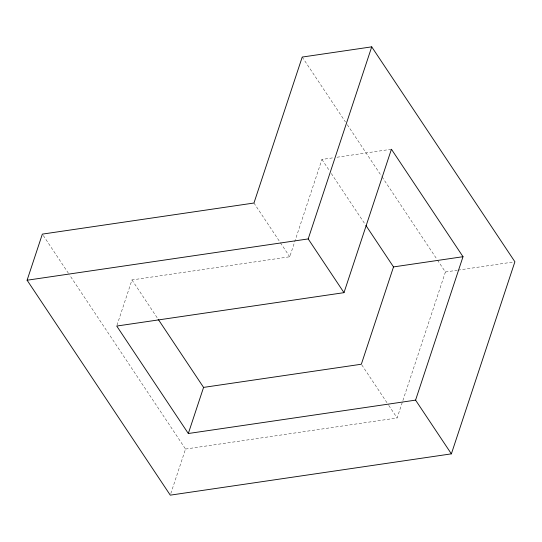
<?xml version="1.0" encoding="UTF-8"?>
<svg xmlns="http://www.w3.org/2000/svg" width="542" height="542" viewBox="0 0 542 542"><rect width="100%" height="100%" fill="white"/><g stroke="black" fill="none" stroke-linecap="round" stroke-linejoin="round"><path stroke-width="0.41" stroke-dasharray="2.71 2.03" d="M116.991 325.247L131.977 279.936L289.746 256.766L321.934 159.45L333.655 157.729M170.805 493.559L185.527 449.047L69.572 274.984M185.527 449.047L397.13 417.963L445.409 271.989L437.428 260.011M337.002 157.234L391.426 149.24M445.409 271.989L457.13 270.268M457.97 270.146L513.227 262.023M302.226 57.059L345.417 121.889M347.293 124.707L381.561 176.15M382.035 176.855L436.96 259.306M321.934 159.45L329.421 170.683M331.291 173.494L364.976 224.07M253.954 203.026L279.984 242.111M280.451 242.809L289.746 256.766M361.805 364.929L388.302 404.705M388.763 405.402L397.13 417.963M131.977 279.936L157.715 318.567M43.285 235.526L69.105 274.279"/><path stroke-width="0.81" d="M27.1 280.221L42.351 234.117L253.954 203.026L302.226 57.059L371.724 46.849L514.9 261.779L451.378 453.857L170.276 495.151L27.1 280.221L308.195 238.927L371.724 46.849M188.318 433.512L116.733 326.047L343.994 292.66L391.426 149.24L463.01 256.705L415.578 400.125L188.318 433.512L203.568 387.401L158.183 319.272M365.918 225.472L393.519 266.915L361.338 364.231L203.568 387.401M393.519 266.915L463.01 256.705M308.195 238.927L343.994 292.66M415.578 400.125L451.378 453.857"/></g></svg>
